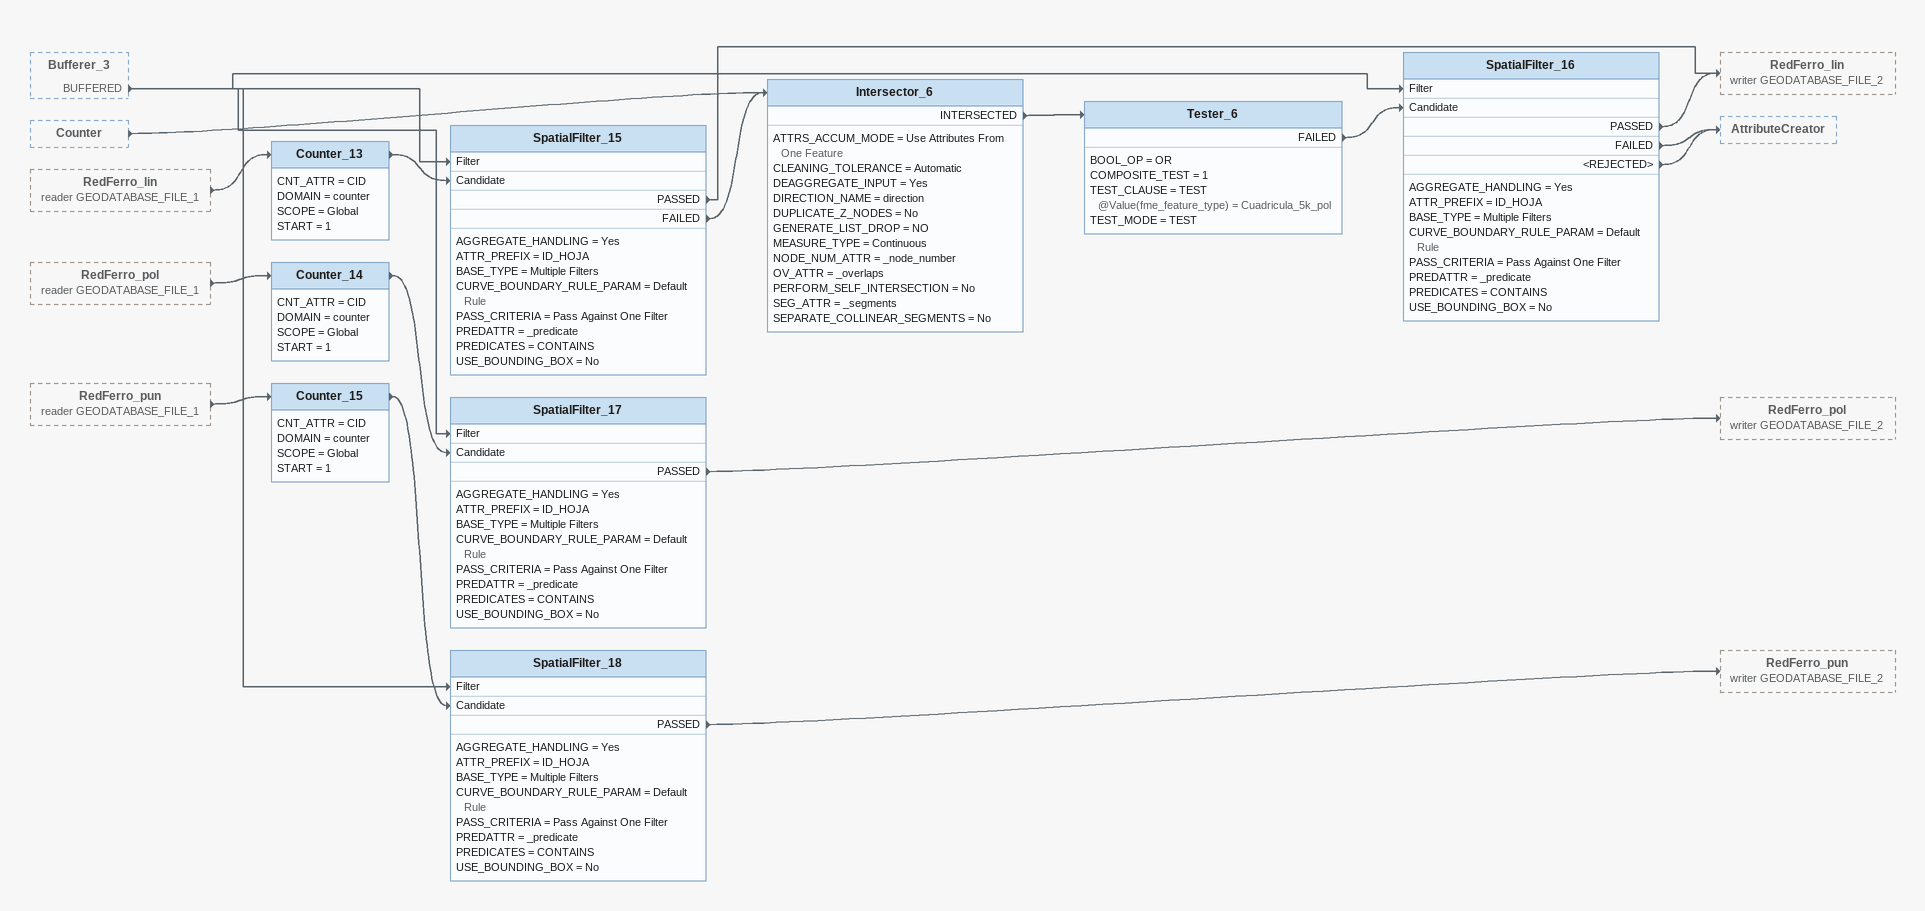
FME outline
Bufferer_3 [outside]
    BUFFERED -> SpatialFilter_15 [Filter]
    BUFFERED -> SpatialFilter_16 [Filter]
    BUFFERED -> SpatialFilter_17 [Filter]
    BUFFERED -> SpatialFilter_18 [Filter]
Counter [outside]
    -> Intersector_6
RedFerro_lin (reader GEODATABASE_FILE_1) [outside]
    -> Counter_13
RedFerro_pol (reader GEODATABASE_FILE_1) [outside]
    -> Counter_14
RedFerro_pun (reader GEODATABASE_FILE_1) [outside]
    -> Counter_15
Counter_13
    CNT_ATTR = CID
    DOMAIN = counter
    SCOPE = Global
    START = 1
    -> SpatialFilter_15 [Candidate]
SpatialFilter_15
    AGGREGATE_HANDLING = Yes
    ATTR_PREFIX = ID_HOJA
    BASE_TYPE = Multiple Filters
    CURVE_BOUNDARY_RULE_PARAM = Default Rule
    PASS_CRITERIA = Pass Against One Filter
    PREDATTR = _predicate
    PREDICATES = CONTAINS
    USE_BOUNDING_BOX = No
    PASSED -> RedFerro_lin (writer GEODATABASE_FILE_2)
    FAILED -> Intersector_6
Intersector_6
    ATTRS_ACCUM_MODE = Use Attributes From One Feature
    CLEANING_TOLERANCE = Automatic
    DEAGGREGATE_INPUT = Yes
    DIRECTION_NAME = direction
    DUPLICATE_Z_NODES = No
    GENERATE_LIST_DROP = NO
    MEASURE_TYPE = Continuous
    NODE_NUM_ATTR = _node_number
    OV_ATTR = _overlaps
    PERFORM_SELF_INTERSECTION = No
    SEG_ATTR = _segments
    SEPARATE_COLLINEAR_SEGMENTS = No
    INTERSECTED -> Tester_6
Tester_6
    BOOL_OP = OR
    COMPOSITE_TEST = 1
    TEST_CLAUSE = TEST @Value(fme_feature_type) = Cuadricula_5k_pol
    TEST_MODE = TEST
    FAILED -> SpatialFilter_16 [Candidate]
SpatialFilter_16
    AGGREGATE_HANDLING = Yes
    ATTR_PREFIX = ID_HOJA
    BASE_TYPE = Multiple Filters
    CURVE_BOUNDARY_RULE_PARAM = Default Rule
    PASS_CRITERIA = Pass Against One Filter
    PREDATTR = _predicate
    PREDICATES = CONTAINS
    USE_BOUNDING_BOX = No
    PASSED -> RedFerro_lin (writer GEODATABASE_FILE_2)
    FAILED -> AttributeCreator
    <REJECTED> -> AttributeCreator
Counter_14
    CNT_ATTR = CID
    DOMAIN = counter
    SCOPE = Global
    START = 1
    -> SpatialFilter_17 [Candidate]
SpatialFilter_17
    AGGREGATE_HANDLING = Yes
    ATTR_PREFIX = ID_HOJA
    BASE_TYPE = Multiple Filters
    CURVE_BOUNDARY_RULE_PARAM = Default Rule
    PASS_CRITERIA = Pass Against One Filter
    PREDATTR = _predicate
    PREDICATES = CONTAINS
    USE_BOUNDING_BOX = No
    PASSED -> RedFerro_pol (writer GEODATABASE_FILE_2)
Counter_15
    CNT_ATTR = CID
    DOMAIN = counter
    SCOPE = Global
    START = 1
    -> SpatialFilter_18 [Candidate]
SpatialFilter_18
    AGGREGATE_HANDLING = Yes
    ATTR_PREFIX = ID_HOJA
    BASE_TYPE = Multiple Filters
    CURVE_BOUNDARY_RULE_PARAM = Default Rule
    PASS_CRITERIA = Pass Against One Filter
    PREDATTR = _predicate
    PREDICATES = CONTAINS
    USE_BOUNDING_BOX = No
    PASSED -> RedFerro_pun (writer GEODATABASE_FILE_2)
